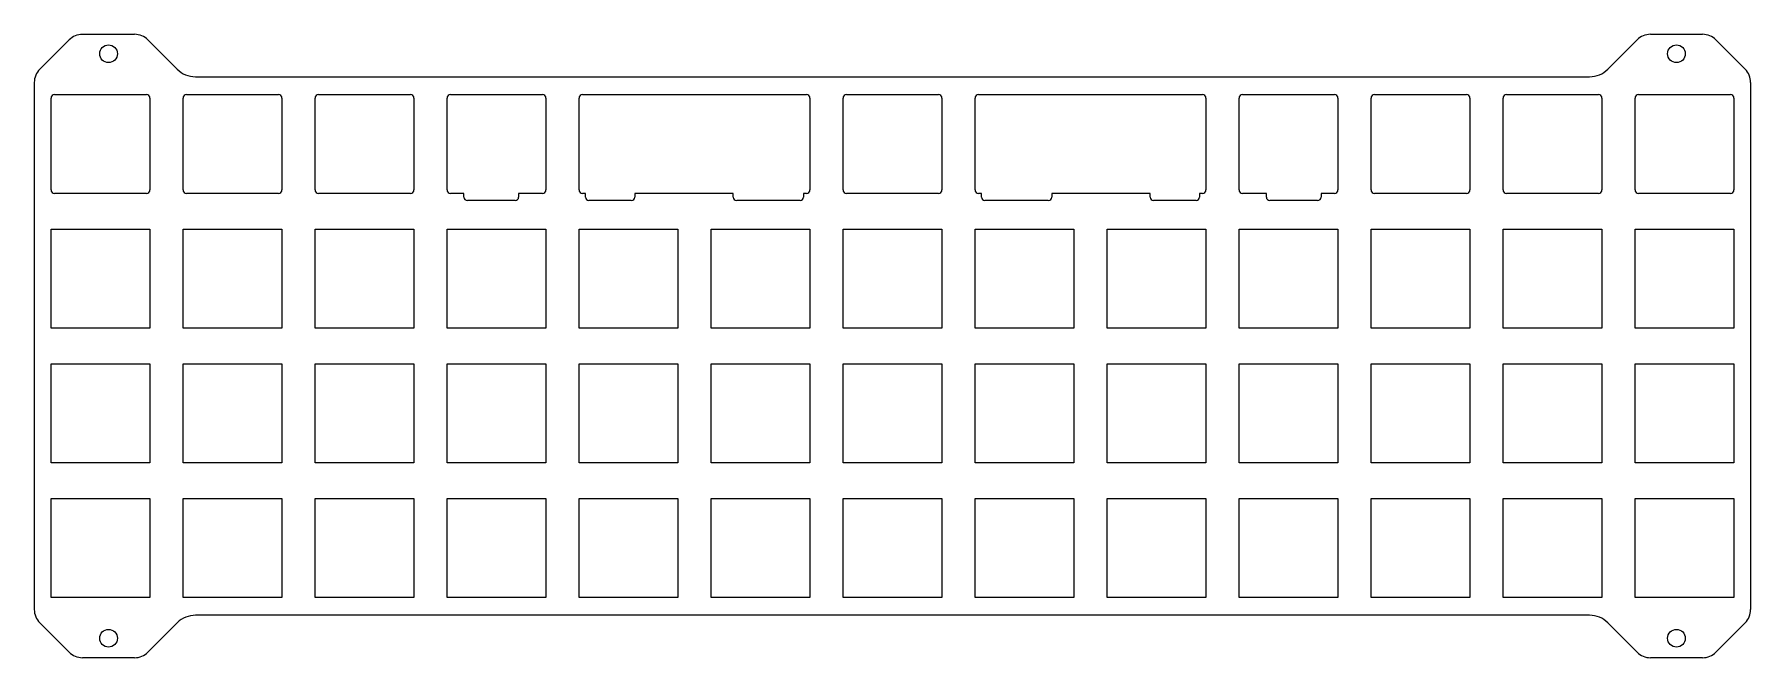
# Model space of a CAD drawing. Header units: millimetres. Extents: x -121 to 121, y -44 to 44.
import ezdxf

# ---------------------------------------------------------------- set-up
doc = ezdxf.new("R2010")
doc.units = ezdxf.units.MM
doc.layers.get('0').update_dxf_attribs({"linetype": 'CONTINUOUS'})

msp = doc.modelspace()

# ---------------------------------------------------------------- linework, layer by layer
for p, q in [((-114.63, 44.1), (-107.26, 44.1)), ((107.26, 44.1), (114.63, 44.1)), ((-120.66, 39.18), (-116.52, 43.32)), ((-105.37, 43.32), (-101.23, 39.18)), ((101.23, 39.18), (105.37, 43.32)), ((116.52, 43.32), (120.66, 39.18)), ((-121.44, -37.28), (-121.44, 37.28)), ((-98.63, 38.1), (98.63, 38.1)), ((121.44, 37.28), (121.44, -37.28)), ((-119.08, 22.08), (-119.08, 35.08)), ((-118.58, 35.58), (-105.58, 35.58)), ((-105.08, 35.08), (-105.08, 22.08)), ((-100.4, 22.08), (-100.4, 35.08)), ((-99.9, 35.58), (-86.9, 35.58)), ((-86.4, 35.08), (-86.4, 22.08)), ((-81.72, 22.08), (-81.72, 35.08)), ((-81.22, 35.58), (-68.22, 35.58)), ((-67.72, 35.08), (-67.72, 22.08)), ((-63.04, 22.08), (-63.04, 35.08)), ((-62.54, 35.58), (-60.15, 35.58)), ((-60.15, 35.58), (-59.41, 35.58)), ((-59.41, 35.58), (-54.15, 35.58)), ((-54.15, 35.58), (-53.41, 35.58)), ((-53.41, 35.58), (-49.54, 35.58)), ((-49.04, 35.08), (-49.04, 22.08)), ((-44.36, 22.08), (-44.36, 35.08)), ((-43.86, 35.58), (-42.96, 35.58)), ((-42.96, 35.58), (-36.96, 35.58)), ((-36.96, 35.58), (-34.52, 35.58)), ((-34.52, 35.58), (-30.86, 35.58)), ((-30.86, 35.58), (-25.18, 35.58)), ((-25.18, 35.58), (-22.05, 35.58)), ((-22.05, 35.58), (-21.52, 35.58)), ((-21.52, 35.58), (-21.31, 35.58)), ((-21.31, 35.58), (-19.09, 35.58)), ((-19.09, 35.58), (-16.05, 35.58)), ((-16.05, 35.58), (-15.31, 35.58)), ((-15.31, 35.58), (-13.09, 35.58)), ((-13.09, 35.58), (-12.18, 35.58)), ((-11.68, 35.08), (-11.68, 22.08)), ((-7, 22.08), (-7, 35.08)), ((-6.5, 35.58), (6.5, 35.58)), ((7, 35.08), (7, 22.08)), ((11.68, 22.08), (11.68, 35.08)), ((12.18, 35.58), (13.08, 35.58)), ((13.08, 35.58), (15.31, 35.58)), ((15.31, 35.58), (16.05, 35.58)), ((16.05, 35.58), (19.08, 35.58)), ((19.08, 35.58), (21.31, 35.58)), ((21.31, 35.58), (21.52, 35.58)), ((21.52, 35.58), (22.05, 35.58)), ((22.05, 35.58), (25.18, 35.58)), ((25.18, 35.58), (30.86, 35.58)), ((30.86, 35.58), (34.52, 35.58)), ((34.52, 35.58), (36.95, 35.58)), ((36.95, 35.58), (42.95, 35.58)), ((42.95, 35.58), (43.86, 35.58)), ((44.36, 35.08), (44.36, 22.08)), ((49.04, 22.08), (49.04, 35.08)), ((49.54, 35.58), (53.41, 35.58)), ((53.41, 35.58), (54.15, 35.58)), ((54.15, 35.58), (59.41, 35.58)), ((59.41, 35.58), (60.15, 35.58)), ((60.15, 35.58), (62.54, 35.58)), ((63.04, 35.08), (63.04, 22.08)), ((67.72, 22.08), (67.72, 35.08)), ((68.22, 35.58), (81.22, 35.58)), ((81.72, 35.08), (81.72, 22.08)), ((86.4, 22.08), (86.4, 35.08)), ((86.9, 35.58), (99.9, 35.58)), ((100.4, 35.08), (100.4, 22.08)), ((105.08, 22.08), (105.08, 35.08)), ((105.58, 35.58), (118.58, 35.58)), ((119.08, 35.08), (119.08, 22.08)), ((-105.58, 21.58), (-118.58, 21.58)), ((-86.9, 21.58), (-99.9, 21.58)), ((-68.22, 21.58), (-81.22, 21.58)), ((-60.65, 21.58), (-62.54, 21.58)), ((-60.65, 21.08), (-60.65, 21.58)), ((-59.41, 20.58), (-60.15, 20.58)), ((-54.15, 20.58), (-59.41, 20.58)), ((-53.41, 20.58), (-54.15, 20.58)), ((-49.54, 21.58), (-52.91, 21.58)), ((-52.91, 21.58), (-52.91, 21.08)), ((-43.46, 21.58), (-43.86, 21.58)), ((-43.46, 21.08), (-43.46, 21.58)), ((-36.96, 20.58), (-42.96, 20.58)), ((-34.52, 21.58), (-36.46, 21.58)), ((-36.46, 21.58), (-36.46, 21.08)), ((-30.86, 21.58), (-34.52, 21.58)), ((-25.18, 21.58), (-30.86, 21.58)), ((-22.55, 21.58), (-25.18, 21.58)), ((-22.55, 21.08), (-22.55, 21.58)), ((-21.31, 20.58), (-22.05, 20.58)), ((-19.09, 20.58), (-21.31, 20.58)), ((-16.05, 20.58), (-19.09, 20.58)), ((-15.31, 20.58), (-16.05, 20.58)), ((-13.09, 20.58), (-15.31, 20.58)), ((-12.18, 21.58), (-12.59, 21.58)), ((-12.59, 21.58), (-12.59, 21.08)), ((6.5, 21.58), (-6.5, 21.58)), ((12.58, 21.58), (12.18, 21.58)), ((12.58, 21.08), (12.58, 21.58)), ((15.31, 20.58), (13.08, 20.58)), ((16.05, 20.58), (15.31, 20.58)), ((19.08, 20.58), (16.05, 20.58)), ((21.31, 20.58), (19.08, 20.58)), ((22.05, 20.58), (21.31, 20.58)), ((25.18, 21.58), (22.55, 21.58)), ((22.55, 21.58), (22.55, 21.08)), ((30.86, 21.58), (25.18, 21.58)), ((34.52, 21.58), (30.86, 21.58)), ((36.45, 21.58), (34.52, 21.58)), ((36.45, 21.08), (36.45, 21.58)), ((42.95, 20.58), (36.95, 20.58)), ((43.86, 21.58), (43.45, 21.58)), ((43.45, 21.58), (43.45, 21.08)), ((52.91, 21.58), (49.54, 21.58)), ((52.91, 21.08), (52.91, 21.58)), ((54.15, 20.58), (53.41, 20.58)), ((59.41, 20.58), (54.15, 20.58)), ((60.15, 20.58), (59.41, 20.58)), ((62.54, 21.58), (60.65, 21.58)), ((60.65, 21.58), (60.65, 21.08)), ((81.22, 21.58), (68.22, 21.58)), ((99.9, 21.58), (86.9, 21.58)), ((118.58, 21.58), (105.58, 21.58)), ((-119.08, 16.52), (-105.08, 16.52)), ((-119.08, 2.52), (-119.08, 16.52)), ((-105.08, 16.52), (-105.08, 2.52)), ((-100.4, 16.52), (-86.4, 16.52)), ((-100.4, 2.52), (-100.4, 16.52)), ((-86.4, 16.52), (-86.4, 2.52)), ((-81.72, 16.52), (-67.72, 16.52)), ((-81.72, 2.52), (-81.72, 16.52)), ((-67.72, 16.52), (-67.72, 2.52)), ((-63.04, 16.52), (-49.04, 16.52)), ((-63.04, 2.52), (-63.04, 16.52)), ((-49.04, 16.52), (-49.04, 2.52)), ((-44.36, 16.52), (-30.36, 16.52)), ((-44.36, 2.52), (-44.36, 16.52)), ((-30.36, 16.52), (-30.36, 2.52)), ((-25.68, 16.52), (-11.68, 16.52)), ((-25.68, 2.52), (-25.68, 16.52)), ((-11.68, 16.52), (-11.68, 2.52)), ((-7, 2.52), (-7, 16.52)), ((-7, 16.52), (7, 16.52)), ((7, 16.52), (7, 2.52)), ((11.68, 2.52), (11.68, 16.52)), ((11.68, 16.52), (25.68, 16.52)), ((25.68, 16.52), (25.68, 2.52)), ((30.36, 2.52), (30.36, 16.52)), ((30.36, 16.52), (44.36, 16.52)), ((44.36, 16.52), (44.36, 2.52)), ((49.04, 2.52), (49.04, 16.52)), ((49.04, 16.52), (63.04, 16.52)), ((63.04, 16.52), (63.04, 2.52)), ((67.72, 2.52), (67.72, 16.52)), ((67.72, 16.52), (81.72, 16.52)), ((81.72, 16.52), (81.72, 2.52)), ((86.4, 2.52), (86.4, 16.52)), ((86.4, 16.52), (100.4, 16.52)), ((100.4, 16.52), (100.4, 2.52)), ((105.08, 2.52), (105.08, 16.52)), ((105.08, 16.52), (119.08, 16.52)), ((119.08, 16.52), (119.08, 2.52)), ((-105.08, 2.52), (-119.08, 2.52)), ((-86.4, 2.52), (-100.4, 2.52)), ((-67.72, 2.52), (-81.72, 2.52)), ((-49.04, 2.52), (-63.04, 2.52)), ((-30.36, 2.52), (-44.36, 2.52)), ((-11.68, 2.52), (-25.68, 2.52)), ((7, 2.52), (-7, 2.52)), ((25.68, 2.52), (11.68, 2.52)), ((44.36, 2.52), (30.36, 2.52)), ((63.04, 2.52), (49.04, 2.52)), ((81.72, 2.52), (67.72, 2.52)), ((100.4, 2.52), (86.4, 2.52)), ((119.08, 2.52), (105.08, 2.52)), ((-119.08, -2.53), (-105.08, -2.53)), ((-119.08, -16.53), (-119.08, -2.53)), ((-105.08, -2.53), (-105.08, -16.53)), ((-100.4, -2.53), (-86.4, -2.53)), ((-100.4, -16.53), (-100.4, -2.53)), ((-86.4, -2.53), (-86.4, -16.53)), ((-81.72, -2.53), (-67.72, -2.53)), ((-81.72, -16.53), (-81.72, -2.53)), ((-67.72, -2.53), (-67.72, -16.53)), ((-63.04, -16.53), (-63.04, -2.53)), ((-63.04, -2.53), (-49.04, -2.53)), ((-49.04, -2.53), (-49.04, -16.53)), ((-44.36, -16.53), (-44.36, -2.53)), ((-44.36, -2.53), (-30.36, -2.53)), ((-30.36, -2.53), (-30.36, -16.53)), ((-25.68, -16.53), (-25.68, -2.53)), ((-25.68, -2.53), (-11.68, -2.53)), ((-11.68, -2.53), (-11.68, -16.53)), ((-7, -16.53), (-7, -2.53)), ((-7, -2.53), (7, -2.53)), ((7, -2.53), (7, -16.53)), ((11.68, -2.53), (25.68, -2.53)), ((11.68, -16.53), (11.68, -2.53)), ((25.68, -2.53), (25.68, -16.53)), ((30.36, -2.53), (44.36, -2.53)), ((30.36, -16.53), (30.36, -2.53)), ((44.36, -2.53), (44.36, -16.53)), ((49.04, -2.53), (63.04, -2.53)), ((49.04, -16.53), (49.04, -2.53)), ((63.04, -2.53), (63.04, -16.53)), ((67.72, -2.53), (81.72, -2.53)), ((67.72, -16.53), (67.72, -2.53)), ((81.72, -2.53), (81.72, -16.53)), ((86.4, -2.53), (100.4, -2.53)), ((86.4, -16.53), (86.4, -2.53)), ((100.4, -2.53), (100.4, -16.53)), ((105.08, -2.53), (119.08, -2.53)), ((105.08, -16.53), (105.08, -2.53)), ((119.08, -2.53), (119.08, -16.53)), ((-105.08, -16.53), (-119.08, -16.53)), ((-86.4, -16.53), (-100.4, -16.53)), ((-67.72, -16.53), (-81.72, -16.53)), ((-49.04, -16.53), (-63.04, -16.53)), ((-30.36, -16.53), (-44.36, -16.53)), ((-11.68, -16.53), (-25.68, -16.53)), ((7, -16.53), (-7, -16.53)), ((25.68, -16.53), (11.68, -16.53)), ((44.36, -16.53), (30.36, -16.53)), ((63.04, -16.53), (49.04, -16.53)), ((81.72, -16.53), (67.72, -16.53)), ((100.4, -16.53), (86.4, -16.53)), ((119.08, -16.53), (105.08, -16.53)), ((-119.08, -21.58), (-105.08, -21.58)), ((-119.08, -35.58), (-119.08, -21.58)), ((-105.08, -21.58), (-105.08, -35.58)), ((-100.4, -21.58), (-86.4, -21.58)), ((-100.4, -35.58), (-100.4, -21.58)), ((-86.4, -21.58), (-86.4, -35.58)), ((-81.72, -21.58), (-67.72, -21.58)), ((-81.72, -35.58), (-81.72, -21.58)), ((-67.72, -21.58), (-67.72, -35.58)), ((-63.04, -21.58), (-49.04, -21.58)), ((-63.04, -35.58), (-63.04, -21.58)), ((-49.04, -21.58), (-49.04, -35.58)), ((-44.36, -21.58), (-30.36, -21.58)), ((-44.36, -35.58), (-44.36, -21.58)), ((-30.36, -21.58), (-30.36, -35.58)), ((-25.68, -21.58), (-11.68, -21.58)), ((-25.68, -35.58), (-25.68, -21.58)), ((-11.68, -21.58), (-11.68, -35.58)), ((-7, -21.58), (7, -21.58)), ((-7, -35.58), (-7, -21.58)), ((7, -21.58), (7, -35.58)), ((11.68, -21.58), (25.68, -21.58)), ((11.68, -35.58), (11.68, -21.58)), ((25.68, -21.58), (25.68, -35.58)), ((30.36, -35.58), (30.36, -21.58)), ((30.36, -21.58), (44.36, -21.58)), ((44.36, -21.58), (44.36, -35.58)), ((49.04, -35.58), (49.04, -21.58)), ((49.04, -21.58), (63.04, -21.58)), ((63.04, -21.58), (63.04, -35.58)), ((67.72, -35.58), (67.72, -21.58)), ((67.72, -21.58), (81.72, -21.58)), ((81.72, -21.58), (81.72, -35.58)), ((86.4, -35.58), (86.4, -21.58)), ((86.4, -21.58), (100.4, -21.58)), ((100.4, -21.58), (100.4, -35.58)), ((105.08, -35.58), (105.08, -21.58)), ((105.08, -21.58), (119.08, -21.58)), ((119.08, -21.58), (119.08, -35.58)), ((-105.08, -35.58), (-119.08, -35.58)), ((-86.4, -35.58), (-100.4, -35.58)), ((-67.72, -35.58), (-81.72, -35.58)), ((-49.04, -35.58), (-63.04, -35.58)), ((-30.36, -35.58), (-44.36, -35.58)), ((-11.68, -35.58), (-25.68, -35.58)), ((7, -35.58), (-7, -35.58)), ((25.68, -35.58), (11.68, -35.58)), ((44.36, -35.58), (30.36, -35.58)), ((63.04, -35.58), (49.04, -35.58)), ((81.72, -35.58), (67.72, -35.58)), ((100.4, -35.58), (86.4, -35.58)), ((119.08, -35.58), (105.08, -35.58)), ((98.63, -38.1), (-98.63, -38.1)), ((-116.52, -43.32), (-120.66, -39.18)), ((-101.2, -39.14), (-105.37, -43.32)), ((105.37, -43.32), (101.23, -39.18)), ((120.66, -39.18), (116.52, -43.32)), ((-107.26, -44.1), (-114.63, -44.1)), ((114.63, -44.1), (107.26, -44.1))]:
    msp.add_line(p, q)
for centre in [(-110.94, 41.35), (110.94, 41.35), (-110.94, -41.35), (110.94, -41.35)]:
    msp.add_circle(centre, 1.25)
for centre, radius, start, end in [((-114.63, 41.42), 2.67, 90, 135), ((-107.26, 41.42), 2.68, 45, 90), ((107.26, 41.42), 2.68, 90, 135), ((114.63, 41.42), 2.68, 45, 90), ((-118.77, 37.28), 2.68, 135, 180), ((-98.63, 41.78), 3.68, 225, 270), ((98.63, 41.78), 3.68, 270, 315), ((118.77, 37.28), 2.67, 0, 45), ((-118.58, 35.08), 0.5, 90, 180), ((-105.58, 35.08), 0.5, 0, 90), ((-99.9, 35.08), 0.5, 90, 180), ((-86.9, 35.08), 0.5, 0, 90), ((-81.22, 35.08), 0.5, 90, 180), ((-68.22, 35.08), 0.5, 0, 90), ((-62.54, 35.08), 0.5, 90, 180), ((-49.54, 35.08), 0.5, 0, 90), ((-43.86, 35.08), 0.5, 90, 180), ((-12.18, 35.08), 0.5, 0, 90), ((-6.5, 35.08), 0.5, 90, 180), ((6.5, 35.08), 0.5, 0, 90), ((12.18, 35.08), 0.5, 90, 180), ((43.86, 35.08), 0.5, 0, 90), ((49.54, 35.08), 0.501, 90.0278, 179.9264), ((62.54, 35.08), 0.5, 0, 90), ((68.22, 35.08), 0.5, 90, 180), ((81.22, 35.08), 0.5, 0, 90), ((86.9, 35.08), 0.5, 90, 180), ((99.9, 35.08), 0.5, 0, 90), ((105.58, 35.08), 0.5, 90, 180), ((118.58, 35.08), 0.5, 0, 90), ((-118.58, 22.08), 0.5, 180, 270), ((-105.58, 22.08), 0.5, -90, 0), ((-99.9, 22.08), 0.5, 180, 270), ((-86.9, 22.08), 0.5, -90, 0), ((-81.22, 22.08), 0.5, 180, 270), ((-68.22, 22.08), 0.5, 270, 360), ((-62.54, 22.08), 0.5, 180, 270), ((-49.54, 22.08), 0.5, -90, 0), ((-43.86, 22.08), 0.5, 180, 270), ((-12.18, 22.08), 0.5, 270, 360), ((-6.5, 22.08), 0.5, 180, 270), ((6.5, 22.08), 0.5, -90, 0), ((12.18, 22.08), 0.5, 180, 270), ((43.86, 22.08), 0.5, 270, 360), ((49.54, 22.08), 0.5, 180.003, 270.0428), ((62.54, 22.08), 0.5, -90, 0), ((68.22, 22.08), 0.5, 180, 270), ((81.22, 22.08), 0.5, -90, 0), ((86.9, 22.08), 0.5, 180, 270), ((99.9, 22.08), 0.5, -90, 0), ((105.58, 22.08), 0.5, 180, 270), ((118.58, 22.08), 0.5, -90, 0), ((-60.15, 21.08), 0.5, 180, 270), ((-53.41, 21.08), 0.5, 270, 360), ((-42.96, 21.08), 0.5, 180, 270), ((-36.96, 21.08), 0.5, -90, 0), ((-22.05, 21.08), 0.5, 180, 270), ((-13.09, 21.08), 0.5, -90, 0), ((13.08, 21.08), 0.5, 180, 270), ((22.05, 21.08), 0.5, -90, 0), ((36.95, 21.08), 0.5, 180, 270), ((42.95, 21.08), 0.5, -90, 0), ((53.41, 21.08), 0.5, 180, 270), ((60.15, 21.08), 0.5, -90, 0), ((-118.77, -37.28), 2.68, 180, 225), ((-98.63, -41.78), 3.68, 90, 134.2962), ((98.63, -41.78), 3.68, 45, 90), ((118.77, -37.28), 2.67, -45, 0), ((-114.63, -41.43), 2.67, 225, 270), ((-107.26, -41.43), 2.68, 270, 315), ((107.26, -41.43), 2.68, 225, 270), ((114.63, -41.43), 2.68, 270, 315)]:
    msp.add_arc(centre, radius, start, end)

doc.saveas('drawing.dxf')
